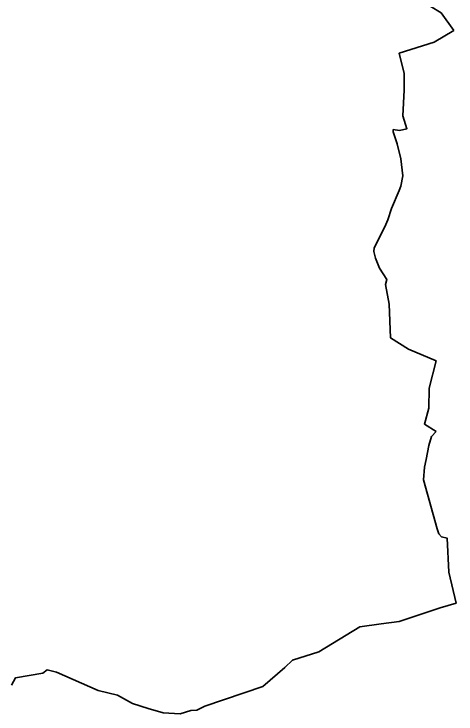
# Model space of a CAD drawing. Header units: metres. Extents: x 546648 to 551024, y 1835016 to 1840902.
# Drawn here: x 549663 to 550029, y 1836331 to 1836911 of the extents above; entities that cross this region are included whole.
import ezdxf

# ---------------------------------------------------------------- set-up
doc = ezdxf.new("R2010")
doc.units = ezdxf.units.M
doc.header["$LTSCALE"] = 5
doc.layers.add('50', color=7, linetype='Continuous', lineweight=35)

msp = doc.modelspace()

# ---------------------------------------------------------------- linework, layer by layer
at = {"layer": '50'}
for points in [[(549981.74, 1836929.45), (549989.78, 1836928.51), (550017.08, 1836911.56), (550027.55, 1836897.08)], [(550027.55, 1836897.08), (550011.11, 1836887.32), (549982.25, 1836878.22)], [(549982.25, 1836878.22), (549986.51, 1836861.44), (549986.39, 1836847.69), (549985.17, 1836826.33), (549988.7, 1836815.73), (549982.6, 1836814.36)], [(549982.6, 1836814.36), (549977.32, 1836814.96), (549977.22, 1836813.22), (549980.47, 1836803.28), (549983.69, 1836790.92), (549985.25, 1836776.8), (549983.58, 1836768.14), (549982.36, 1836764.57)], [(549982.36, 1836764.57), (549975.83, 1836749.67), (549972.96, 1836740.35), (549970.34, 1836734.47), (549961.59, 1836717.07), (549961.3, 1836714.07), (549962.72, 1836708.54), (549966, 1836700.42), (549971.95, 1836690.79), (549970.98, 1836686.7), (549973.97, 1836670.43), (549975.17, 1836642.57), (549990.08, 1836633.3), (550012.84, 1836623.54)], [(550012.84, 1836623.54), (550007.22, 1836600.99), (550006.75, 1836584.37), (550003.1, 1836571.17), (550012.78, 1836564.98)], [(550012.78, 1836564.98), (550009, 1836560.97), (550006.91, 1836553.45), (550004.48, 1836542.04)], [(550004.48, 1836542.04), (550003.28, 1836535.65), (550002.46, 1836525.14), (550013.82, 1836484.61)], [(550013.82, 1836484.61), (550014.98, 1836480.34), (550017.41, 1836477.86), (550021.94, 1836476.93), (550023.25, 1836448.74), (550029.32, 1836423.03)], [(549661.3, 1836355.06), (549664.59, 1836361.26), (549687.16, 1836365.14), (549690.92, 1836367.74), (549698.41, 1836365.8), (549733.12, 1836350.63), (549749.01, 1836347), (549761.58, 1836339.98), (549774.53, 1836335.95), (549786.96, 1836332.24), (549801.04, 1836331.28), (549809.68, 1836334.18), (549814.65, 1836334.48), (549821.21, 1836337.65), (549869.24, 1836354.02), (549887.54, 1836369.64), (549893.92, 1836375.93), (549893.93, 1836375.92), (549915.71, 1836382.69), (549949.64, 1836403.55), (549967.4, 1836405.78), (549982.17, 1836407.88), (550016.3, 1836419.16), (550029.32, 1836423.03)]]:
    msp.add_lwpolyline(points, dxfattribs=at)

doc.saveas('drawing.dxf')
